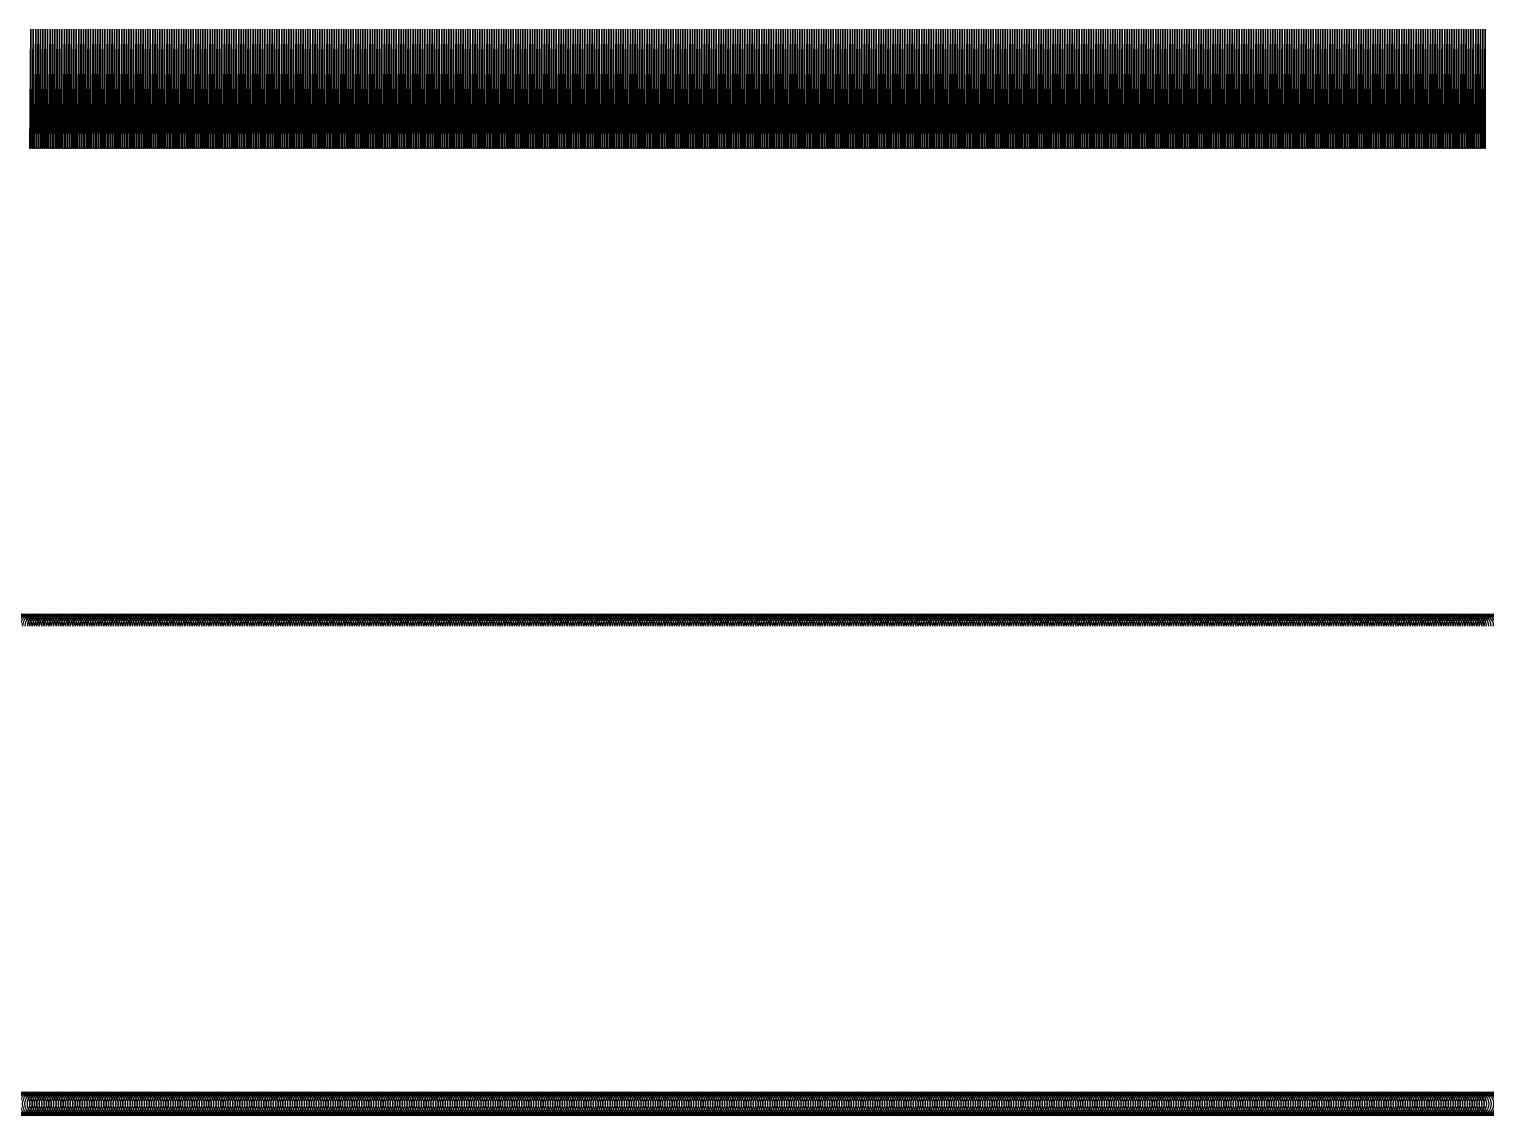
# Model space of a CAD drawing. Header units: metres. Extents: x 0 to 1000, y 0 to 105.
# Drawn here: x 756.4 to 817.4, y 59.5 to 105 of the extents above; entities that cross this region are included whole.
import ezdxf

# ---------------------------------------------------------------- set-up
doc = ezdxf.new("R2010")
doc.units = ezdxf.units.M

msp = doc.modelspace()

# ---------------------------------------------------------------- linework, layer by layer
for points in [[(756.4, 100), (756.45, 105), (756.45, 100)], [(756.5, 100), (756.55, 105), (756.55, 100)], [(756.6, 100), (756.65, 105), (756.65, 100)], [(756.7, 100), (756.75, 105), (756.75, 100)], [(756.8, 100), (756.85, 105), (756.85, 100)], [(756.9, 100), (756.95, 105), (756.95, 100)], [(757, 100), (757.05, 105), (757.05, 100)], [(757.1, 100), (757.15, 105), (757.15, 100)], [(757.2, 100), (757.25, 105), (757.25, 100)], [(757.3, 100), (757.35, 105), (757.35, 100)], [(757.4, 100), (757.45, 105), (757.45, 100)], [(757.5, 100), (757.55, 105), (757.55, 100)], [(757.6, 100), (757.65, 105), (757.65, 100)], [(757.7, 100), (757.75, 105), (757.75, 100)], [(757.8, 100), (757.85, 105), (757.85, 100)], [(757.9, 100), (757.95, 105), (757.95, 100)], [(758, 100), (758.05, 105), (758.05, 100)], [(758.1, 100), (758.15, 105), (758.15, 100)], [(758.2, 100), (758.25, 105), (758.25, 100)], [(758.3, 100), (758.35, 105), (758.35, 100)], [(758.4, 100), (758.45, 105), (758.45, 100)], [(758.5, 100), (758.55, 105), (758.55, 100)], [(758.6, 100), (758.65, 105), (758.65, 100)], [(758.7, 100), (758.75, 105), (758.75, 100)], [(758.8, 100), (758.85, 105), (758.85, 100)], [(758.9, 100), (758.95, 105), (758.95, 100)], [(759, 100), (759.05, 105), (759.05, 100)], [(759.1, 100), (759.15, 105), (759.15, 100)], [(759.2, 100), (759.25, 105), (759.25, 100)], [(759.3, 100), (759.35, 105), (759.35, 100)], [(759.4, 100), (759.45, 105), (759.45, 100)], [(759.5, 100), (759.55, 105), (759.55, 100)], [(759.6, 100), (759.65, 105), (759.65, 100)], [(759.7, 100), (759.75, 105), (759.75, 100)], [(759.8, 100), (759.85, 105), (759.85, 100)], [(759.9, 100), (759.95, 105), (759.95, 100)], [(760, 100), (760.05, 105), (760.05, 100)], [(760.1, 100), (760.15, 105), (760.15, 100)], [(760.2, 100), (760.25, 105), (760.25, 100)], [(760.3, 100), (760.35, 105), (760.35, 100)], [(760.4, 100), (760.45, 105), (760.45, 100)], [(760.5, 100), (760.55, 105), (760.55, 100)], [(760.6, 100), (760.65, 105), (760.65, 100)], [(760.7, 100), (760.75, 105), (760.75, 100)], [(760.8, 100), (760.85, 105), (760.85, 100)], [(760.9, 100), (760.95, 105), (760.95, 100)], [(761, 100), (761.05, 105), (761.05, 100)], [(761.1, 100), (761.15, 105), (761.15, 100)], [(761.2, 100), (761.25, 105), (761.25, 100)], [(761.3, 100), (761.35, 105), (761.35, 100)], [(761.4, 100), (761.45, 105), (761.45, 100)], [(761.5, 100), (761.55, 105), (761.55, 100)], [(761.6, 100), (761.65, 105), (761.65, 100)], [(761.7, 100), (761.75, 105), (761.75, 100)], [(761.8, 100), (761.85, 105), (761.85, 100)], [(761.9, 100), (761.95, 105), (761.95, 100)], [(762, 100), (762.05, 105), (762.05, 100)], [(762.1, 100), (762.15, 105), (762.15, 100)], [(762.2, 100), (762.25, 105), (762.25, 100)], [(762.3, 100), (762.35, 105), (762.35, 100)], [(762.4, 100), (762.45, 105), (762.45, 100)], [(762.5, 100), (762.55, 105), (762.55, 100)], [(762.6, 100), (762.65, 105), (762.65, 100)], [(762.7, 100), (762.75, 105), (762.75, 100)], [(762.8, 100), (762.85, 105), (762.85, 100)], [(762.9, 100), (762.95, 105), (762.95, 100)], [(763, 100), (763.05, 105), (763.05, 100)], [(763.1, 100), (763.15, 105), (763.15, 100)], [(763.2, 100), (763.25, 105), (763.25, 100)], [(763.3, 100), (763.35, 105), (763.35, 100)], [(763.4, 100), (763.45, 105), (763.45, 100)], [(763.5, 100), (763.55, 105), (763.55, 100)], [(763.6, 100), (763.65, 105), (763.65, 100)], [(763.7, 100), (763.75, 105), (763.75, 100)], [(763.8, 100), (763.85, 105), (763.85, 100)], [(763.9, 100), (763.95, 105), (763.95, 100)], [(764, 100), (764.05, 105), (764.05, 100)], [(764.1, 100), (764.15, 105), (764.15, 100)], [(764.2, 100), (764.25, 105), (764.25, 100)], [(764.3, 100), (764.35, 105), (764.35, 100)], [(764.4, 100), (764.45, 105), (764.45, 100)], [(764.5, 100), (764.55, 105), (764.55, 100)], [(764.6, 100), (764.65, 105), (764.65, 100)], [(764.7, 100), (764.75, 105), (764.75, 100)], [(764.8, 100), (764.85, 105), (764.85, 100)], [(764.9, 100), (764.95, 105), (764.95, 100)], [(765, 100), (765.05, 105), (765.05, 100)], [(765.1, 100), (765.15, 105), (765.15, 100)], [(765.2, 100), (765.25, 105), (765.25, 100)], [(765.3, 100), (765.35, 105), (765.35, 100)], [(765.4, 100), (765.45, 105), (765.45, 100)], [(765.5, 100), (765.55, 105), (765.55, 100)], [(765.6, 100), (765.65, 105), (765.65, 100)], [(765.7, 100), (765.75, 105), (765.75, 100)], [(765.8, 100), (765.85, 105), (765.85, 100)], [(765.9, 100), (765.95, 105), (765.95, 100)], [(766, 100), (766.05, 105), (766.05, 100)], [(766.1, 100), (766.15, 105), (766.15, 100)], [(766.2, 100), (766.25, 105), (766.25, 100)], [(766.3, 100), (766.35, 105), (766.35, 100)], [(766.4, 100), (766.45, 105), (766.45, 100)], [(766.5, 100), (766.55, 105), (766.55, 100)], [(766.6, 100), (766.65, 105), (766.65, 100)], [(766.7, 100), (766.75, 105), (766.75, 100)], [(766.8, 100), (766.85, 105), (766.85, 100)], [(766.9, 100), (766.95, 105), (766.95, 100)], [(767, 100), (767.05, 105), (767.05, 100)], [(767.1, 100), (767.15, 105), (767.15, 100)], [(767.2, 100), (767.25, 105), (767.25, 100)], [(767.3, 100), (767.35, 105), (767.35, 100)], [(767.4, 100), (767.45, 105), (767.45, 100)], [(767.5, 100), (767.55, 105), (767.55, 100)], [(767.6, 100), (767.65, 105), (767.65, 100)], [(767.7, 100), (767.75, 105), (767.75, 100)], [(767.8, 100), (767.85, 105), (767.85, 100)], [(767.9, 100), (767.95, 105), (767.95, 100)], [(768, 100), (768.05, 105), (768.05, 100)], [(768.1, 100), (768.15, 105), (768.15, 100)], [(768.2, 100), (768.25, 105), (768.25, 100)], [(768.3, 100), (768.35, 105), (768.35, 100)], [(768.4, 100), (768.45, 105), (768.45, 100)], [(768.5, 100), (768.55, 105), (768.55, 100)], [(768.6, 100), (768.65, 105), (768.65, 100)], [(768.7, 100), (768.75, 105), (768.75, 100)], [(768.8, 100), (768.85, 105), (768.85, 100)], [(768.9, 100), (768.95, 105), (768.95, 100)], [(769, 100), (769.05, 105), (769.05, 100)], [(769.1, 100), (769.15, 105), (769.15, 100)], [(769.2, 100), (769.25, 105), (769.25, 100)], [(769.3, 100), (769.35, 105), (769.35, 100)], [(769.4, 100), (769.45, 105), (769.45, 100)], [(769.5, 100), (769.55, 105), (769.55, 100)], [(769.6, 100), (769.65, 105), (769.65, 100)], [(769.7, 100), (769.75, 105), (769.75, 100)], [(769.8, 100), (769.85, 105), (769.85, 100)], [(769.9, 100), (769.95, 105), (769.95, 100)], [(770, 100), (770.05, 105), (770.05, 100)], [(770.1, 100), (770.15, 105), (770.15, 100)], [(770.2, 100), (770.25, 105), (770.25, 100)], [(770.3, 100), (770.35, 105), (770.35, 100)], [(770.4, 100), (770.45, 105), (770.45, 100)], [(770.5, 100), (770.55, 105), (770.55, 100)], [(770.6, 100), (770.65, 105), (770.65, 100)], [(770.7, 100), (770.75, 105), (770.75, 100)], [(770.8, 100), (770.85, 105), (770.85, 100)], [(770.9, 100), (770.95, 105), (770.95, 100)], [(771, 100), (771.05, 105), (771.05, 100)], [(771.1, 100), (771.15, 105), (771.15, 100)], [(771.2, 100), (771.25, 105), (771.25, 100)], [(771.3, 100), (771.35, 105), (771.35, 100)], [(771.4, 100), (771.45, 105), (771.45, 100)], [(771.5, 100), (771.55, 105), (771.55, 100)], [(771.6, 100), (771.65, 105), (771.65, 100)], [(771.7, 100), (771.75, 105), (771.75, 100)], [(771.8, 100), (771.85, 105), (771.85, 100)], [(771.9, 100), (771.95, 105), (771.95, 100)], [(772, 100), (772.05, 105), (772.05, 100)], [(772.1, 100), (772.15, 105), (772.15, 100)], [(772.2, 100), (772.25, 105), (772.25, 100)], [(772.3, 100), (772.35, 105), (772.35, 100)], [(772.4, 100), (772.45, 105), (772.45, 100)], [(772.5, 100), (772.55, 105), (772.55, 100)], [(772.6, 100), (772.65, 105), (772.65, 100)], [(772.7, 100), (772.75, 105), (772.75, 100)], [(772.8, 100), (772.85, 105), (772.85, 100)], [(772.9, 100), (772.95, 105), (772.95, 100)], [(773, 100), (773.05, 105), (773.05, 100)], [(773.1, 100), (773.15, 105), (773.15, 100)], [(773.2, 100), (773.25, 105), (773.25, 100)], [(773.3, 100), (773.35, 105), (773.35, 100)], [(773.4, 100), (773.45, 105), (773.45, 100)], [(773.5, 100), (773.55, 105), (773.55, 100)], [(773.6, 100), (773.65, 105), (773.65, 100)], [(773.7, 100), (773.75, 105), (773.75, 100)], [(773.8, 100), (773.85, 105), (773.85, 100)], [(773.9, 100), (773.95, 105), (773.95, 100)], [(774, 100), (774.05, 105), (774.05, 100)], [(774.1, 100), (774.15, 105), (774.15, 100)], [(774.2, 100), (774.25, 105), (774.25, 100)], [(774.3, 100), (774.35, 105), (774.35, 100)], [(774.4, 100), (774.45, 105), (774.45, 100)], [(774.5, 100), (774.55, 105), (774.55, 100)], [(774.6, 100), (774.65, 105), (774.65, 100)], [(774.7, 100), (774.75, 105), (774.75, 100)], [(774.8, 100), (774.85, 105), (774.85, 100)], [(774.9, 100), (774.95, 105), (774.95, 100)], [(775, 100), (775.05, 105), (775.05, 100)], [(775.1, 100), (775.15, 105), (775.15, 100)], [(775.2, 100), (775.25, 105), (775.25, 100)], [(775.3, 100), (775.35, 105), (775.35, 100)], [(775.4, 100), (775.45, 105), (775.45, 100)], [(775.5, 100), (775.55, 105), (775.55, 100)], [(775.6, 100), (775.65, 105), (775.65, 100)], [(775.7, 100), (775.75, 105), (775.75, 100)], [(775.8, 100), (775.85, 105), (775.85, 100)], [(775.9, 100), (775.95, 105), (775.95, 100)], [(776, 100), (776.05, 105), (776.05, 100)], [(776.1, 100), (776.15, 105), (776.15, 100)], [(776.2, 100), (776.25, 105), (776.25, 100)], [(776.3, 100), (776.35, 105), (776.35, 100)], [(776.4, 100), (776.45, 105), (776.45, 100)], [(776.5, 100), (776.55, 105), (776.55, 100)], [(776.6, 100), (776.65, 105), (776.65, 100)], [(776.7, 100), (776.75, 105), (776.75, 100)], [(776.8, 100), (776.85, 105), (776.85, 100)], [(776.9, 100), (776.95, 105), (776.95, 100)], [(777, 100), (777.05, 105), (777.05, 100)], [(777.1, 100), (777.15, 105), (777.15, 100)], [(777.2, 100), (777.25, 105), (777.25, 100)], [(777.3, 100), (777.35, 105), (777.35, 100)], [(777.4, 100), (777.45, 105), (777.45, 100)], [(777.5, 100), (777.55, 105), (777.55, 100)], [(777.6, 100), (777.65, 105), (777.65, 100)], [(777.7, 100), (777.75, 105), (777.75, 100)], [(777.8, 100), (777.85, 105), (777.85, 100)], [(777.9, 100), (777.95, 105), (777.95, 100)], [(778, 100), (778.05, 105), (778.05, 100)], [(778.1, 100), (778.15, 105), (778.15, 100)], [(778.2, 100), (778.25, 105), (778.25, 100)], [(778.3, 100), (778.35, 105), (778.35, 100)], [(778.4, 100), (778.45, 105), (778.45, 100)], [(778.5, 100), (778.55, 105), (778.55, 100)], [(778.6, 100), (778.65, 105), (778.65, 100)], [(778.7, 100), (778.75, 105), (778.75, 100)], [(778.8, 100), (778.85, 105), (778.85, 100)], [(778.9, 100), (778.95, 105), (778.95, 100)], [(779, 100), (779.05, 105), (779.05, 100)], [(779.1, 100), (779.15, 105), (779.15, 100)], [(779.2, 100), (779.25, 105), (779.25, 100)], [(779.3, 100), (779.35, 105), (779.35, 100)], [(779.4, 100), (779.45, 105), (779.45, 100)], [(779.5, 100), (779.55, 105), (779.55, 100)], [(779.6, 100), (779.65, 105), (779.65, 100)], [(779.7, 100), (779.75, 105), (779.75, 100)], [(779.8, 100), (779.85, 105), (779.85, 100)], [(779.9, 100), (779.95, 105), (779.95, 100)], [(780, 100), (780.05, 105), (780.05, 100)], [(780.1, 100), (780.15, 105), (780.15, 100)], [(780.2, 100), (780.25, 105), (780.25, 100)], [(780.3, 100), (780.35, 105), (780.35, 100)], [(780.4, 100), (780.45, 105), (780.45, 100)], [(780.5, 100), (780.55, 105), (780.55, 100)], [(780.6, 100), (780.65, 105), (780.65, 100)], [(780.7, 100), (780.75, 105), (780.75, 100)], [(780.8, 100), (780.85, 105), (780.85, 100)], [(780.9, 100), (780.95, 105), (780.95, 100)], [(781, 100), (781.05, 105), (781.05, 100)], [(781.1, 100), (781.15, 105), (781.15, 100)], [(781.2, 100), (781.25, 105), (781.25, 100)], [(781.3, 100), (781.35, 105), (781.35, 100)], [(781.4, 100), (781.45, 105), (781.45, 100)], [(781.5, 100), (781.55, 105), (781.55, 100)], [(781.6, 100), (781.65, 105), (781.65, 100)], [(781.7, 100), (781.75, 105), (781.75, 100)], [(781.8, 100), (781.85, 105), (781.85, 100)], [(781.9, 100), (781.95, 105), (781.95, 100)], [(782, 100), (782.05, 105), (782.05, 100)], [(782.1, 100), (782.15, 105), (782.15, 100)], [(782.2, 100), (782.25, 105), (782.25, 100)], [(782.3, 100), (782.35, 105), (782.35, 100)], [(782.4, 100), (782.45, 105), (782.45, 100)], [(782.5, 100), (782.55, 105), (782.55, 100)], [(782.6, 100), (782.65, 105), (782.65, 100)], [(782.7, 100), (782.75, 105), (782.75, 100)], [(782.8, 100), (782.85, 105), (782.85, 100)], [(782.9, 100), (782.95, 105), (782.95, 100)], [(783, 100), (783.05, 105), (783.05, 100)], [(783.1, 100), (783.15, 105), (783.15, 100)], [(783.2, 100), (783.25, 105), (783.25, 100)], [(783.3, 100), (783.35, 105), (783.35, 100)], [(783.4, 100), (783.45, 105), (783.45, 100)], [(783.5, 100), (783.55, 105), (783.55, 100)], [(783.6, 100), (783.65, 105), (783.65, 100)], [(783.7, 100), (783.75, 105), (783.75, 100)], [(783.8, 100), (783.85, 105), (783.85, 100)], [(783.9, 100), (783.95, 105), (783.95, 100)], [(784, 100), (784.05, 105), (784.05, 100)], [(784.1, 100), (784.15, 105), (784.15, 100)], [(784.2, 100), (784.25, 105), (784.25, 100)], [(784.3, 100), (784.35, 105), (784.35, 100)], [(784.4, 100), (784.45, 105), (784.45, 100)], [(784.5, 100), (784.55, 105), (784.55, 100)], [(784.6, 100), (784.65, 105), (784.65, 100)], [(784.7, 100), (784.75, 105), (784.75, 100)], [(784.8, 100), (784.85, 105), (784.85, 100)], [(784.9, 100), (784.95, 105), (784.95, 100)], [(785, 100), (785.05, 105), (785.05, 100)], [(785.1, 100), (785.15, 105), (785.15, 100)], [(785.2, 100), (785.25, 105), (785.25, 100)], [(785.3, 100), (785.35, 105), (785.35, 100)], [(785.4, 100), (785.45, 105), (785.45, 100)], [(785.5, 100), (785.55, 105), (785.55, 100)], [(785.6, 100), (785.65, 105), (785.65, 100)], [(785.7, 100), (785.75, 105), (785.75, 100)], [(785.8, 100), (785.85, 105), (785.85, 100)], [(785.9, 100), (785.95, 105), (785.95, 100)], [(786, 100), (786.05, 105), (786.05, 100)], [(786.1, 100), (786.15, 105), (786.15, 100)], [(786.2, 100), (786.25, 105), (786.25, 100)], [(786.3, 100), (786.35, 105), (786.35, 100)], [(786.4, 100), (786.45, 105), (786.45, 100)], [(786.5, 100), (786.55, 105), (786.55, 100)], [(786.6, 100), (786.65, 105), (786.65, 100)], [(786.7, 100), (786.75, 105), (786.75, 100)], [(786.8, 100), (786.85, 105), (786.85, 100)], [(786.9, 100), (786.95, 105), (786.95, 100)], [(787, 100), (787.05, 105), (787.05, 100)], [(787.1, 100), (787.15, 105), (787.15, 100)], [(787.2, 100), (787.25, 105), (787.25, 100)], [(787.3, 100), (787.35, 105), (787.35, 100)], [(787.4, 100), (787.45, 105), (787.45, 100)], [(787.5, 100), (787.55, 105), (787.55, 100)], [(787.6, 100), (787.65, 105), (787.65, 100)], [(787.7, 100), (787.75, 105), (787.75, 100)], [(787.8, 100), (787.85, 105), (787.85, 100)], [(787.9, 100), (787.95, 105), (787.95, 100)], [(788, 100), (788.05, 105), (788.05, 100)], [(788.1, 100), (788.15, 105), (788.15, 100)], [(788.2, 100), (788.25, 105), (788.25, 100)], [(788.3, 100), (788.35, 105), (788.35, 100)], [(788.4, 100), (788.45, 105), (788.45, 100)], [(788.5, 100), (788.55, 105), (788.55, 100)], [(788.6, 100), (788.65, 105), (788.65, 100)], [(788.7, 100), (788.75, 105), (788.75, 100)], [(788.8, 100), (788.85, 105), (788.85, 100)], [(788.9, 100), (788.95, 105), (788.95, 100)], [(789, 100), (789.05, 105), (789.05, 100)], [(789.1, 100), (789.15, 105), (789.15, 100)], [(789.2, 100), (789.25, 105), (789.25, 100)], [(789.3, 100), (789.35, 105), (789.35, 100)], [(789.4, 100), (789.45, 105), (789.45, 100)], [(789.5, 100), (789.55, 105), (789.55, 100)], [(789.6, 100), (789.65, 105), (789.65, 100)], [(789.7, 100), (789.75, 105), (789.75, 100)], [(789.8, 100), (789.85, 105), (789.85, 100)], [(789.9, 100), (789.95, 105), (789.95, 100)], [(790, 100), (790.05, 105), (790.05, 100)], [(790.1, 100), (790.15, 105), (790.15, 100)], [(790.2, 100), (790.25, 105), (790.25, 100)], [(790.3, 100), (790.35, 105), (790.35, 100)], [(790.4, 100), (790.45, 105), (790.45, 100)], [(790.5, 100), (790.55, 105), (790.55, 100)], [(790.6, 100), (790.65, 105), (790.65, 100)], [(790.7, 100), (790.75, 105), (790.75, 100)], [(790.8, 100), (790.85, 105), (790.85, 100)], [(790.9, 100), (790.95, 105), (790.95, 100)], [(791, 100), (791.05, 105), (791.05, 100)], [(791.1, 100), (791.15, 105), (791.15, 100)], [(791.2, 100), (791.25, 105), (791.25, 100)], [(791.3, 100), (791.35, 105), (791.35, 100)], [(791.4, 100), (791.45, 105), (791.45, 100)], [(791.5, 100), (791.55, 105), (791.55, 100)], [(791.6, 100), (791.65, 105), (791.65, 100)], [(791.7, 100), (791.75, 105), (791.75, 100)], [(791.8, 100), (791.85, 105), (791.85, 100)], [(791.9, 100), (791.95, 105), (791.95, 100)], [(792, 100), (792.05, 105), (792.05, 100)], [(792.1, 100), (792.15, 105), (792.15, 100)], [(792.2, 100), (792.25, 105), (792.25, 100)], [(792.3, 100), (792.35, 105), (792.35, 100)], [(792.4, 100), (792.45, 105), (792.45, 100)], [(792.5, 100), (792.55, 105), (792.55, 100)], [(792.6, 100), (792.65, 105), (792.65, 100)], [(792.7, 100), (792.75, 105), (792.75, 100)], [(792.8, 100), (792.85, 105), (792.85, 100)], [(792.9, 100), (792.95, 105), (792.95, 100)], [(793, 100), (793.05, 105), (793.05, 100)], [(793.1, 100), (793.15, 105), (793.15, 100)], [(793.2, 100), (793.25, 105), (793.25, 100)], [(793.3, 100), (793.35, 105), (793.35, 100)], [(793.4, 100), (793.45, 105), (793.45, 100)], [(793.5, 100), (793.55, 105), (793.55, 100)], [(793.6, 100), (793.65, 105), (793.65, 100)], [(793.7, 100), (793.75, 105), (793.75, 100)], [(793.8, 100), (793.85, 105), (793.85, 100)], [(793.9, 100), (793.95, 105), (793.95, 100)], [(794, 100), (794.05, 105), (794.05, 100)], [(794.1, 100), (794.15, 105), (794.15, 100)], [(794.2, 100), (794.25, 105), (794.25, 100)], [(794.3, 100), (794.35, 105), (794.35, 100)], [(794.4, 100), (794.45, 105), (794.45, 100)], [(794.5, 100), (794.55, 105), (794.55, 100)], [(794.6, 100), (794.65, 105), (794.65, 100)], [(794.7, 100), (794.75, 105), (794.75, 100)], [(794.8, 100), (794.85, 105), (794.85, 100)], [(794.9, 100), (794.95, 105), (794.95, 100)], [(795, 100), (795.05, 105), (795.05, 100)], [(795.1, 100), (795.15, 105), (795.15, 100)], [(795.2, 100), (795.25, 105), (795.25, 100)], [(795.3, 100), (795.35, 105), (795.35, 100)], [(795.4, 100), (795.45, 105), (795.45, 100)], [(795.5, 100), (795.55, 105), (795.55, 100)], [(795.6, 100), (795.65, 105), (795.65, 100)], [(795.7, 100), (795.75, 105), (795.75, 100)], [(795.8, 100), (795.85, 105), (795.85, 100)], [(795.9, 100), (795.95, 105), (795.95, 100)], [(796, 100), (796.05, 105), (796.05, 100)], [(796.1, 100), (796.15, 105), (796.15, 100)], [(796.2, 100), (796.25, 105), (796.25, 100)], [(796.3, 100), (796.35, 105), (796.35, 100)], [(796.4, 100), (796.45, 105), (796.45, 100)], [(796.5, 100), (796.55, 105), (796.55, 100)], [(796.6, 100), (796.65, 105), (796.65, 100)], [(796.7, 100), (796.75, 105), (796.75, 100)], [(796.8, 100), (796.85, 105), (796.85, 100)], [(796.9, 100), (796.95, 105), (796.95, 100)], [(797, 100), (797.05, 105), (797.05, 100)], [(797.1, 100), (797.15, 105), (797.15, 100)], [(797.2, 100), (797.25, 105), (797.25, 100)], [(797.3, 100), (797.35, 105), (797.35, 100)], [(797.4, 100), (797.45, 105), (797.45, 100)], [(797.5, 100), (797.55, 105), (797.55, 100)], [(797.6, 100), (797.65, 105), (797.65, 100)], [(797.7, 100), (797.75, 105), (797.75, 100)], [(797.8, 100), (797.85, 105), (797.85, 100)], [(797.9, 100), (797.95, 105), (797.95, 100)], [(798, 100), (798.05, 105), (798.05, 100)], [(798.1, 100), (798.15, 105), (798.15, 100)], [(798.2, 100), (798.25, 105), (798.25, 100)], [(798.3, 100), (798.35, 105), (798.35, 100)], [(798.4, 100), (798.45, 105), (798.45, 100)], [(798.5, 100), (798.55, 105), (798.55, 100)], [(798.6, 100), (798.65, 105), (798.65, 100)], [(798.7, 100), (798.75, 105), (798.75, 100)], [(798.8, 100), (798.85, 105), (798.85, 100)], [(798.9, 100), (798.95, 105), (798.95, 100)], [(799, 100), (799.05, 105), (799.05, 100)], [(799.1, 100), (799.15, 105), (799.15, 100)], [(799.2, 100), (799.25, 105), (799.25, 100)], [(799.3, 100), (799.35, 105), (799.35, 100)], [(799.4, 100), (799.45, 105), (799.45, 100)], [(799.5, 100), (799.55, 105), (799.55, 100)], [(799.6, 100), (799.65, 105), (799.65, 100)], [(799.7, 100), (799.75, 105), (799.75, 100)], [(799.8, 100), (799.85, 105), (799.85, 100)], [(799.9, 100), (799.95, 105), (799.95, 100)], [(800, 100), (800.05, 105), (800.05, 100)], [(800.1, 100), (800.15, 105), (800.15, 100)], [(800.2, 100), (800.25, 105), (800.25, 100)], [(800.3, 100), (800.35, 105), (800.35, 100)], [(800.4, 100), (800.45, 105), (800.45, 100)], [(800.5, 100), (800.55, 105), (800.55, 100)], [(800.6, 100), (800.65, 105), (800.65, 100)], [(800.7, 100), (800.75, 105), (800.75, 100)], [(800.8, 100), (800.85, 105), (800.85, 100)], [(800.9, 100), (800.95, 105), (800.95, 100)], [(801, 100), (801.05, 105), (801.05, 100)], [(801.1, 100), (801.15, 105), (801.15, 100)], [(801.2, 100), (801.25, 105), (801.25, 100)], [(801.3, 100), (801.35, 105), (801.35, 100)], [(801.4, 100), (801.45, 105), (801.45, 100)], [(801.5, 100), (801.55, 105), (801.55, 100)], [(801.6, 100), (801.65, 105), (801.65, 100)], [(801.7, 100), (801.75, 105), (801.75, 100)], [(801.8, 100), (801.85, 105), (801.85, 100)], [(801.9, 100), (801.95, 105), (801.95, 100)], [(802, 100), (802.05, 105), (802.05, 100)], [(802.1, 100), (802.15, 105), (802.15, 100)], [(802.2, 100), (802.25, 105), (802.25, 100)], [(802.3, 100), (802.35, 105), (802.35, 100)], [(802.4, 100), (802.45, 105), (802.45, 100)], [(802.5, 100), (802.55, 105), (802.55, 100)], [(802.6, 100), (802.65, 105), (802.65, 100)], [(802.7, 100), (802.75, 105), (802.75, 100)], [(802.8, 100), (802.85, 105), (802.85, 100)], [(802.9, 100), (802.95, 105), (802.95, 100)], [(803, 100), (803.05, 105), (803.05, 100)], [(803.1, 100), (803.15, 105), (803.15, 100)], [(803.2, 100), (803.25, 105), (803.25, 100)], [(803.3, 100), (803.35, 105), (803.35, 100)], [(803.4, 100), (803.45, 105), (803.45, 100)], [(803.5, 100), (803.55, 105), (803.55, 100)], [(803.6, 100), (803.65, 105), (803.65, 100)], [(803.7, 100), (803.75, 105), (803.75, 100)], [(803.8, 100), (803.85, 105), (803.85, 100)], [(803.9, 100), (803.95, 105), (803.95, 100)], [(804, 100), (804.05, 105), (804.05, 100)], [(804.1, 100), (804.15, 105), (804.15, 100)], [(804.2, 100), (804.25, 105), (804.25, 100)], [(804.3, 100), (804.35, 105), (804.35, 100)], [(804.4, 100), (804.45, 105), (804.45, 100)], [(804.5, 100), (804.55, 105), (804.55, 100)], [(804.6, 100), (804.65, 105), (804.65, 100)], [(804.7, 100), (804.75, 105), (804.75, 100)], [(804.8, 100), (804.85, 105), (804.85, 100)], [(804.9, 100), (804.95, 105), (804.95, 100)], [(805, 100), (805.05, 105), (805.05, 100)], [(805.1, 100), (805.15, 105), (805.15, 100)], [(805.2, 100), (805.25, 105), (805.25, 100)], [(805.3, 100), (805.35, 105), (805.35, 100)], [(805.4, 100), (805.45, 105), (805.45, 100)], [(805.5, 100), (805.55, 105), (805.55, 100)], [(805.6, 100), (805.65, 105), (805.65, 100)], [(805.7, 100), (805.75, 105), (805.75, 100)], [(805.8, 100), (805.85, 105), (805.85, 100)], [(805.9, 100), (805.95, 105), (805.95, 100)], [(806, 100), (806.05, 105), (806.05, 100)], [(806.1, 100), (806.15, 105), (806.15, 100)], [(806.2, 100), (806.25, 105), (806.25, 100)], [(806.3, 100), (806.35, 105), (806.35, 100)], [(806.4, 100), (806.45, 105), (806.45, 100)], [(806.5, 100), (806.55, 105), (806.55, 100)], [(806.6, 100), (806.65, 105), (806.65, 100)], [(806.7, 100), (806.75, 105), (806.75, 100)], [(806.8, 100), (806.85, 105), (806.85, 100)], [(806.9, 100), (806.95, 105), (806.95, 100)], [(807, 100), (807.05, 105), (807.05, 100)], [(807.1, 100), (807.15, 105), (807.15, 100)], [(807.2, 100), (807.25, 105), (807.25, 100)], [(807.3, 100), (807.35, 105), (807.35, 100)], [(807.4, 100), (807.45, 105), (807.45, 100)], [(807.5, 100), (807.55, 105), (807.55, 100)], [(807.6, 100), (807.65, 105), (807.65, 100)], [(807.7, 100), (807.75, 105), (807.75, 100)], [(807.8, 100), (807.85, 105), (807.85, 100)], [(807.9, 100), (807.95, 105), (807.95, 100)], [(808, 100), (808.05, 105), (808.05, 100)], [(808.1, 100), (808.15, 105), (808.15, 100)], [(808.2, 100), (808.25, 105), (808.25, 100)], [(808.3, 100), (808.35, 105), (808.35, 100)], [(808.4, 100), (808.45, 105), (808.45, 100)], [(808.5, 100), (808.55, 105), (808.55, 100)], [(808.6, 100), (808.65, 105), (808.65, 100)], [(808.7, 100), (808.75, 105), (808.75, 100)], [(808.8, 100), (808.85, 105), (808.85, 100)], [(808.9, 100), (808.95, 105), (808.95, 100)], [(809, 100), (809.05, 105), (809.05, 100)], [(809.1, 100), (809.15, 105), (809.15, 100)], [(809.2, 100), (809.25, 105), (809.25, 100)], [(809.3, 100), (809.35, 105), (809.35, 100)], [(809.4, 100), (809.45, 105), (809.45, 100)], [(809.5, 100), (809.55, 105), (809.55, 100)], [(809.6, 100), (809.65, 105), (809.65, 100)], [(809.7, 100), (809.75, 105), (809.75, 100)], [(809.8, 100), (809.85, 105), (809.85, 100)], [(809.9, 100), (809.95, 105), (809.95, 100)], [(810, 100), (810.05, 105), (810.05, 100)], [(810.1, 100), (810.15, 105), (810.15, 100)], [(810.2, 100), (810.25, 105), (810.25, 100)], [(810.3, 100), (810.35, 105), (810.35, 100)], [(810.4, 100), (810.45, 105), (810.45, 100)], [(810.5, 100), (810.55, 105), (810.55, 100)], [(810.6, 100), (810.65, 105), (810.65, 100)], [(810.7, 100), (810.75, 105), (810.75, 100)], [(810.8, 100), (810.85, 105), (810.85, 100)], [(810.9, 100), (810.95, 105), (810.95, 100)], [(811, 100), (811.05, 105), (811.05, 100)], [(811.1, 100), (811.15, 105), (811.15, 100)], [(811.2, 100), (811.25, 105), (811.25, 100)], [(811.3, 100), (811.35, 105), (811.35, 100)], [(811.4, 100), (811.45, 105), (811.45, 100)], [(811.5, 100), (811.55, 105), (811.55, 100)], [(811.6, 100), (811.65, 105), (811.65, 100)], [(811.7, 100), (811.75, 105), (811.75, 100)], [(811.8, 100), (811.85, 105), (811.85, 100)], [(811.9, 100), (811.95, 105), (811.95, 100)], [(812, 100), (812.05, 105), (812.05, 100)], [(812.1, 100), (812.15, 105), (812.15, 100)], [(812.2, 100), (812.25, 105), (812.25, 100)], [(812.3, 100), (812.35, 105), (812.35, 100)], [(812.4, 100), (812.45, 105), (812.45, 100)], [(812.5, 100), (812.55, 105), (812.55, 100)], [(812.6, 100), (812.65, 105), (812.65, 100)], [(812.7, 100), (812.75, 105), (812.75, 100)], [(812.8, 100), (812.85, 105), (812.85, 100)], [(812.9, 100), (812.95, 105), (812.95, 100)], [(813, 100), (813.05, 105), (813.05, 100)], [(813.1, 100), (813.15, 105), (813.15, 100)], [(813.2, 100), (813.25, 105), (813.25, 100)], [(813.3, 100), (813.35, 105), (813.35, 100)], [(813.4, 100), (813.45, 105), (813.45, 100)], [(813.5, 100), (813.55, 105), (813.55, 100)], [(813.6, 100), (813.65, 105), (813.65, 100)], [(813.7, 100), (813.75, 105), (813.75, 100)], [(813.8, 100), (813.85, 105), (813.85, 100)], [(813.9, 100), (813.95, 105), (813.95, 100)], [(814, 100), (814.05, 105), (814.05, 100)], [(814.1, 100), (814.15, 105), (814.15, 100)], [(814.2, 100), (814.25, 105), (814.25, 100)], [(814.3, 100), (814.35, 105), (814.35, 100)], [(814.4, 100), (814.45, 105), (814.45, 100)], [(814.5, 100), (814.55, 105), (814.55, 100)], [(814.6, 100), (814.65, 105), (814.65, 100)], [(814.7, 100), (814.75, 105), (814.75, 100)], [(814.8, 100), (814.85, 105), (814.85, 100)], [(814.9, 100), (814.95, 105), (814.95, 100)], [(815, 100), (815.05, 105), (815.05, 100)], [(815.1, 100), (815.15, 105), (815.15, 100)], [(815.2, 100), (815.25, 105), (815.25, 100)], [(815.3, 100), (815.35, 105), (815.35, 100)], [(815.4, 100), (815.45, 105), (815.45, 100)], [(815.5, 100), (815.55, 105), (815.55, 100)], [(815.6, 100), (815.65, 105), (815.65, 100)], [(815.7, 100), (815.75, 105), (815.75, 100)], [(815.8, 100), (815.85, 105), (815.85, 100)], [(815.9, 100), (815.95, 105), (815.95, 100)], [(816, 100), (816.05, 105), (816.05, 100)], [(816.1, 100), (816.15, 105), (816.15, 100)], [(816.2, 100), (816.25, 105), (816.25, 100)], [(816.3, 100), (816.35, 105), (816.35, 100)], [(816.4, 100), (816.45, 105), (816.45, 100)], [(816.5, 100), (816.55, 105), (816.55, 100)], [(816.6, 100), (816.65, 105), (816.65, 100)], [(816.7, 100), (816.75, 105), (816.75, 100)], [(816.8, 100), (816.85, 105), (816.85, 100)], [(816.9, 100), (816.95, 105), (816.95, 100)], [(817, 100), (817.05, 105), (817.05, 100)], [(817.1, 100), (817.15, 105), (817.15, 100)], [(817.2, 100), (817.25, 105), (817.25, 100)], [(817.3, 100), (817.35, 105), (817.35, 100)]]:
    msp.add_lwpolyline(points, close=True)
for centre in [(755.9, 60), (756, 60), (756.1, 60), (756.2, 60), (756.3, 60), (756.4, 60), (756.5, 60), (756.6, 60), (756.7, 60), (756.8, 60), (756.9, 60), (757, 60), (757.1, 60), (757.2, 60), (757.3, 60), (757.4, 60), (757.5, 60), (757.6, 60), (757.7, 60), (757.8, 60), (757.9, 60), (758, 60), (758.1, 60), (758.2, 60), (758.3, 60), (758.4, 60), (758.5, 60), (758.6, 60), (758.7, 60), (758.8, 60), (758.9, 60), (759, 60), (759.1, 60), (759.2, 60), (759.3, 60), (759.4, 60), (759.5, 60), (759.6, 60), (759.7, 60), (759.8, 60), (759.9, 60), (760, 60), (760.1, 60), (760.2, 60), (760.3, 60), (760.4, 60), (760.5, 60), (760.6, 60), (760.7, 60), (760.8, 60), (760.9, 60), (761, 60), (761.1, 60), (761.2, 60), (761.3, 60), (761.4, 60), (761.5, 60), (761.6, 60), (761.7, 60), (761.8, 60), (761.9, 60), (762, 60), (762.1, 60), (762.2, 60), (762.3, 60), (762.4, 60), (762.5, 60), (762.6, 60), (762.7, 60), (762.8, 60), (762.9, 60), (763, 60), (763.1, 60), (763.2, 60), (763.3, 60), (763.4, 60), (763.5, 60), (763.6, 60), (763.7, 60), (763.8, 60), (763.9, 60), (764, 60), (764.1, 60), (764.2, 60), (764.3, 60), (764.4, 60), (764.5, 60), (764.6, 60), (764.7, 60), (764.8, 60), (764.9, 60), (765, 60), (765.1, 60), (765.2, 60), (765.3, 60), (765.4, 60), (765.5, 60), (765.6, 60), (765.7, 60), (765.8, 60), (765.9, 60), (766, 60), (766.1, 60), (766.2, 60), (766.3, 60), (766.4, 60), (766.5, 60), (766.6, 60), (766.7, 60), (766.8, 60), (766.9, 60), (767, 60), (767.1, 60), (767.2, 60), (767.3, 60), (767.4, 60), (767.5, 60), (767.6, 60), (767.7, 60), (767.8, 60), (767.9, 60), (768, 60), (768.1, 60), (768.2, 60), (768.3, 60), (768.4, 60), (768.5, 60), (768.6, 60), (768.7, 60), (768.8, 60), (768.9, 60), (769, 60), (769.1, 60), (769.2, 60), (769.3, 60), (769.4, 60), (769.5, 60), (769.6, 60), (769.7, 60), (769.8, 60), (769.9, 60), (770, 60), (770.1, 60), (770.2, 60), (770.3, 60), (770.4, 60), (770.5, 60), (770.6, 60), (770.7, 60), (770.8, 60), (770.9, 60), (771, 60), (771.1, 60), (771.2, 60), (771.3, 60), (771.4, 60), (771.5, 60), (771.6, 60), (771.7, 60), (771.8, 60), (771.9, 60), (772, 60), (772.1, 60), (772.2, 60), (772.3, 60), (772.4, 60), (772.5, 60), (772.6, 60), (772.7, 60), (772.8, 60), (772.9, 60), (773, 60), (773.1, 60), (773.2, 60), (773.3, 60), (773.4, 60), (773.5, 60), (773.6, 60), (773.7, 60), (773.8, 60), (773.9, 60), (774, 60), (774.1, 60), (774.2, 60), (774.3, 60), (774.4, 60), (774.5, 60), (774.6, 60), (774.7, 60), (774.8, 60), (774.9, 60), (775, 60), (775.1, 60), (775.2, 60), (775.3, 60), (775.4, 60), (775.5, 60), (775.6, 60), (775.7, 60), (775.8, 60), (775.9, 60), (776, 60), (776.1, 60), (776.2, 60), (776.3, 60), (776.4, 60), (776.5, 60), (776.6, 60), (776.7, 60), (776.8, 60), (776.9, 60), (777, 60), (777.1, 60), (777.2, 60), (777.3, 60), (777.4, 60), (777.5, 60), (777.6, 60), (777.7, 60), (777.8, 60), (777.9, 60), (778, 60), (778.1, 60), (778.2, 60), (778.3, 60), (778.4, 60), (778.5, 60), (778.6, 60), (778.7, 60), (778.8, 60), (778.9, 60), (779, 60), (779.1, 60), (779.2, 60), (779.3, 60), (779.4, 60), (779.5, 60), (779.6, 60), (779.7, 60), (779.8, 60), (779.9, 60), (780, 60), (780.1, 60), (780.2, 60), (780.3, 60), (780.4, 60), (780.5, 60), (780.6, 60), (780.7, 60), (780.8, 60), (780.9, 60), (781, 60), (781.1, 60), (781.2, 60), (781.3, 60), (781.4, 60), (781.5, 60), (781.6, 60), (781.7, 60), (781.8, 60), (781.9, 60), (782, 60), (782.1, 60), (782.2, 60), (782.3, 60), (782.4, 60), (782.5, 60), (782.6, 60), (782.7, 60), (782.8, 60), (782.9, 60), (783, 60), (783.1, 60), (783.2, 60), (783.3, 60), (783.4, 60), (783.5, 60), (783.6, 60), (783.7, 60), (783.8, 60), (783.9, 60), (784, 60), (784.1, 60), (784.2, 60), (784.3, 60), (784.4, 60), (784.5, 60), (784.6, 60), (784.7, 60), (784.8, 60), (784.9, 60), (785, 60), (785.1, 60), (785.2, 60), (785.3, 60), (785.4, 60), (785.5, 60), (785.6, 60), (785.7, 60), (785.8, 60), (785.9, 60), (786, 60), (786.1, 60), (786.2, 60), (786.3, 60), (786.4, 60), (786.5, 60), (786.6, 60), (786.7, 60), (786.8, 60), (786.9, 60), (787, 60), (787.1, 60), (787.2, 60), (787.3, 60), (787.4, 60), (787.5, 60), (787.6, 60), (787.7, 60), (787.8, 60), (787.9, 60), (788, 60), (788.1, 60), (788.2, 60), (788.3, 60), (788.4, 60), (788.5, 60), (788.6, 60), (788.7, 60), (788.8, 60), (788.9, 60), (789, 60), (789.1, 60), (789.2, 60), (789.3, 60), (789.4, 60), (789.5, 60), (789.6, 60), (789.7, 60), (789.8, 60), (789.9, 60), (790, 60), (790.1, 60), (790.2, 60), (790.3, 60), (790.4, 60), (790.5, 60), (790.6, 60), (790.7, 60), (790.8, 60), (790.9, 60), (791, 60), (791.1, 60), (791.2, 60), (791.3, 60), (791.4, 60), (791.5, 60), (791.6, 60), (791.7, 60), (791.8, 60), (791.9, 60), (792, 60), (792.1, 60), (792.2, 60), (792.3, 60), (792.4, 60), (792.5, 60), (792.6, 60), (792.7, 60), (792.8, 60), (792.9, 60), (793, 60), (793.1, 60), (793.2, 60), (793.3, 60), (793.4, 60), (793.5, 60), (793.6, 60), (793.7, 60), (793.8, 60), (793.9, 60), (794, 60), (794.1, 60), (794.2, 60), (794.3, 60), (794.4, 60), (794.5, 60), (794.6, 60), (794.7, 60), (794.8, 60), (794.9, 60), (795, 60), (795.1, 60), (795.2, 60), (795.3, 60), (795.4, 60), (795.5, 60), (795.6, 60), (795.7, 60), (795.8, 60), (795.9, 60), (796, 60), (796.1, 60), (796.2, 60), (796.3, 60), (796.4, 60), (796.5, 60), (796.6, 60), (796.7, 60), (796.8, 60), (796.9, 60), (797, 60), (797.1, 60), (797.2, 60), (797.3, 60), (797.4, 60), (797.5, 60), (797.6, 60), (797.7, 60), (797.8, 60), (797.9, 60), (798, 60), (798.1, 60), (798.2, 60), (798.3, 60), (798.4, 60), (798.5, 60), (798.6, 60), (798.7, 60), (798.8, 60), (798.9, 60), (799, 60), (799.1, 60), (799.2, 60), (799.3, 60), (799.4, 60), (799.5, 60), (799.6, 60), (799.7, 60), (799.8, 60), (799.9, 60), (800, 60), (800.1, 60), (800.2, 60), (800.3, 60), (800.4, 60), (800.5, 60), (800.6, 60), (800.7, 60), (800.8, 60), (800.9, 60), (801, 60), (801.1, 60), (801.2, 60), (801.3, 60), (801.4, 60), (801.5, 60), (801.6, 60), (801.7, 60), (801.8, 60), (801.9, 60), (802, 60), (802.1, 60), (802.2, 60), (802.3, 60), (802.4, 60), (802.5, 60), (802.6, 60), (802.7, 60), (802.8, 60), (802.9, 60), (803, 60), (803.1, 60), (803.2, 60), (803.3, 60), (803.4, 60), (803.5, 60), (803.6, 60), (803.7, 60), (803.8, 60), (803.9, 60), (804, 60), (804.1, 60), (804.2, 60), (804.3, 60), (804.4, 60), (804.5, 60), (804.6, 60), (804.7, 60), (804.8, 60), (804.9, 60), (805, 60), (805.1, 60), (805.2, 60), (805.3, 60), (805.4, 60), (805.5, 60), (805.6, 60), (805.7, 60), (805.8, 60), (805.9, 60), (806, 60), (806.1, 60), (806.2, 60), (806.3, 60), (806.4, 60), (806.5, 60), (806.6, 60), (806.7, 60), (806.8, 60), (806.9, 60), (807, 60), (807.1, 60), (807.2, 60), (807.3, 60), (807.4, 60), (807.5, 60), (807.6, 60), (807.7, 60), (807.8, 60), (807.9, 60), (808, 60), (808.1, 60), (808.2, 60), (808.3, 60), (808.4, 60), (808.5, 60), (808.6, 60), (808.7, 60), (808.8, 60), (808.9, 60), (809, 60), (809.1, 60), (809.2, 60), (809.3, 60), (809.4, 60), (809.5, 60), (809.6, 60), (809.7, 60), (809.8, 60), (809.9, 60), (810, 60), (810.1, 60), (810.2, 60), (810.3, 60), (810.4, 60), (810.5, 60), (810.6, 60), (810.7, 60), (810.8, 60), (810.9, 60), (811, 60), (811.1, 60), (811.2, 60), (811.3, 60), (811.4, 60), (811.5, 60), (811.6, 60), (811.7, 60), (811.8, 60), (811.9, 60), (812, 60), (812.1, 60), (812.2, 60), (812.3, 60), (812.4, 60), (812.5, 60), (812.6, 60), (812.7, 60), (812.8, 60), (812.9, 60), (813, 60), (813.1, 60), (813.2, 60), (813.3, 60), (813.4, 60), (813.5, 60), (813.6, 60), (813.7, 60), (813.8, 60), (813.9, 60), (814, 60), (814.1, 60), (814.2, 60), (814.3, 60), (814.4, 60), (814.5, 60), (814.6, 60), (814.7, 60), (814.8, 60), (814.9, 60), (815, 60), (815.1, 60), (815.2, 60), (815.3, 60), (815.4, 60), (815.5, 60), (815.6, 60), (815.7, 60), (815.8, 60), (815.9, 60), (816, 60), (816.1, 60), (816.2, 60), (816.3, 60), (816.4, 60), (816.5, 60), (816.6, 60), (816.7, 60), (816.8, 60), (816.9, 60), (817, 60), (817.1, 60), (817.2, 60), (817.3, 60), (817.4, 60), (817.5, 60), (817.6, 60), (817.7, 60), (817.8, 60)]:
    msp.add_circle(centre, 0.5)
for centre in [(755.9, 80), (756, 80), (756.1, 80), (756.2, 80), (756.3, 80), (756.4, 80), (756.5, 80), (756.6, 80), (756.7, 80), (756.8, 80), (756.9, 80), (757, 80), (757.1, 80), (757.2, 80), (757.3, 80), (757.4, 80), (757.5, 80), (757.6, 80), (757.7, 80), (757.8, 80), (757.9, 80), (758, 80), (758.1, 80), (758.2, 80), (758.3, 80), (758.4, 80), (758.5, 80), (758.6, 80), (758.7, 80), (758.8, 80), (758.9, 80), (759, 80), (759.1, 80), (759.2, 80), (759.3, 80), (759.4, 80), (759.5, 80), (759.6, 80), (759.7, 80), (759.8, 80), (759.9, 80), (760, 80), (760.1, 80), (760.2, 80), (760.3, 80), (760.4, 80), (760.5, 80), (760.6, 80), (760.7, 80), (760.8, 80), (760.9, 80), (761, 80), (761.1, 80), (761.2, 80), (761.3, 80), (761.4, 80), (761.5, 80), (761.6, 80), (761.7, 80), (761.8, 80), (761.9, 80), (762, 80), (762.1, 80), (762.2, 80), (762.3, 80), (762.4, 80), (762.5, 80), (762.6, 80), (762.7, 80), (762.8, 80), (762.9, 80), (763, 80), (763.1, 80), (763.2, 80), (763.3, 80), (763.4, 80), (763.5, 80), (763.6, 80), (763.7, 80), (763.8, 80), (763.9, 80), (764, 80), (764.1, 80), (764.2, 80), (764.3, 80), (764.4, 80), (764.5, 80), (764.6, 80), (764.7, 80), (764.8, 80), (764.9, 80), (765, 80), (765.1, 80), (765.2, 80), (765.3, 80), (765.4, 80), (765.5, 80), (765.6, 80), (765.7, 80), (765.8, 80), (765.9, 80), (766, 80), (766.1, 80), (766.2, 80), (766.3, 80), (766.4, 80), (766.5, 80), (766.6, 80), (766.7, 80), (766.8, 80), (766.9, 80), (767, 80), (767.1, 80), (767.2, 80), (767.3, 80), (767.4, 80), (767.5, 80), (767.6, 80), (767.7, 80), (767.8, 80), (767.9, 80), (768, 80), (768.1, 80), (768.2, 80), (768.3, 80), (768.4, 80), (768.5, 80), (768.6, 80), (768.7, 80), (768.8, 80), (768.9, 80), (769, 80), (769.1, 80), (769.2, 80), (769.3, 80), (769.4, 80), (769.5, 80), (769.6, 80), (769.7, 80), (769.8, 80), (769.9, 80), (770, 80), (770.1, 80), (770.2, 80), (770.3, 80), (770.4, 80), (770.5, 80), (770.6, 80), (770.7, 80), (770.8, 80), (770.9, 80), (771, 80), (771.1, 80), (771.2, 80), (771.3, 80), (771.4, 80), (771.5, 80), (771.6, 80), (771.7, 80), (771.8, 80), (771.9, 80), (772, 80), (772.1, 80), (772.2, 80), (772.3, 80), (772.4, 80), (772.5, 80), (772.6, 80), (772.7, 80), (772.8, 80), (772.9, 80), (773, 80), (773.1, 80), (773.2, 80), (773.3, 80), (773.4, 80), (773.5, 80), (773.6, 80), (773.7, 80), (773.8, 80), (773.9, 80), (774, 80), (774.1, 80), (774.2, 80), (774.3, 80), (774.4, 80), (774.5, 80), (774.6, 80), (774.7, 80), (774.8, 80), (774.9, 80), (775, 80), (775.1, 80), (775.2, 80), (775.3, 80), (775.4, 80), (775.5, 80), (775.6, 80), (775.7, 80), (775.8, 80), (775.9, 80), (776, 80), (776.1, 80), (776.2, 80), (776.3, 80), (776.4, 80), (776.5, 80), (776.6, 80), (776.7, 80), (776.8, 80), (776.9, 80), (777, 80), (777.1, 80), (777.2, 80), (777.3, 80), (777.4, 80), (777.5, 80), (777.6, 80), (777.7, 80), (777.8, 80), (777.9, 80), (778, 80), (778.1, 80), (778.2, 80), (778.3, 80), (778.4, 80), (778.5, 80), (778.6, 80), (778.7, 80), (778.8, 80), (778.9, 80), (779, 80), (779.1, 80), (779.2, 80), (779.3, 80), (779.4, 80), (779.5, 80), (779.6, 80), (779.7, 80), (779.8, 80), (779.9, 80), (780, 80), (780.1, 80), (780.2, 80), (780.3, 80), (780.4, 80), (780.5, 80), (780.6, 80), (780.7, 80), (780.8, 80), (780.9, 80), (781, 80), (781.1, 80), (781.2, 80), (781.3, 80), (781.4, 80), (781.5, 80), (781.6, 80), (781.7, 80), (781.8, 80), (781.9, 80), (782, 80), (782.1, 80), (782.2, 80), (782.3, 80), (782.4, 80), (782.5, 80), (782.6, 80), (782.7, 80), (782.8, 80), (782.9, 80), (783, 80), (783.1, 80), (783.2, 80), (783.3, 80), (783.4, 80), (783.5, 80), (783.6, 80), (783.7, 80), (783.8, 80), (783.9, 80), (784, 80), (784.1, 80), (784.2, 80), (784.3, 80), (784.4, 80), (784.5, 80), (784.6, 80), (784.7, 80), (784.8, 80), (784.9, 80), (785, 80), (785.1, 80), (785.2, 80), (785.3, 80), (785.4, 80), (785.5, 80), (785.6, 80), (785.7, 80), (785.8, 80), (785.9, 80), (786, 80), (786.1, 80), (786.2, 80), (786.3, 80), (786.4, 80), (786.5, 80), (786.6, 80), (786.7, 80), (786.8, 80), (786.9, 80), (787, 80), (787.1, 80), (787.2, 80), (787.3, 80), (787.4, 80), (787.5, 80), (787.6, 80), (787.7, 80), (787.8, 80), (787.9, 80), (788, 80), (788.1, 80), (788.2, 80), (788.3, 80), (788.4, 80), (788.5, 80), (788.6, 80), (788.7, 80), (788.8, 80), (788.9, 80), (789, 80), (789.1, 80), (789.2, 80), (789.3, 80), (789.4, 80), (789.5, 80), (789.6, 80), (789.7, 80), (789.8, 80), (789.9, 80), (790, 80), (790.1, 80), (790.2, 80), (790.3, 80), (790.4, 80), (790.5, 80), (790.6, 80), (790.7, 80), (790.8, 80), (790.9, 80), (791, 80), (791.1, 80), (791.2, 80), (791.3, 80), (791.4, 80), (791.5, 80), (791.6, 80), (791.7, 80), (791.8, 80), (791.9, 80), (792, 80), (792.1, 80), (792.2, 80), (792.3, 80), (792.4, 80), (792.5, 80), (792.6, 80), (792.7, 80), (792.8, 80), (792.9, 80), (793, 80), (793.1, 80), (793.2, 80), (793.3, 80), (793.4, 80), (793.5, 80), (793.6, 80), (793.7, 80), (793.8, 80), (793.9, 80), (794, 80), (794.1, 80), (794.2, 80), (794.3, 80), (794.4, 80), (794.5, 80), (794.6, 80), (794.7, 80), (794.8, 80), (794.9, 80), (795, 80), (795.1, 80), (795.2, 80), (795.3, 80), (795.4, 80), (795.5, 80), (795.6, 80), (795.7, 80), (795.8, 80), (795.9, 80), (796, 80), (796.1, 80), (796.2, 80), (796.3, 80), (796.4, 80), (796.5, 80), (796.6, 80), (796.7, 80), (796.8, 80), (796.9, 80), (797, 80), (797.1, 80), (797.2, 80), (797.3, 80), (797.4, 80), (797.5, 80), (797.6, 80), (797.7, 80), (797.8, 80), (797.9, 80), (798, 80), (798.1, 80), (798.2, 80), (798.3, 80), (798.4, 80), (798.5, 80), (798.6, 80), (798.7, 80), (798.8, 80), (798.9, 80), (799, 80), (799.1, 80), (799.2, 80), (799.3, 80), (799.4, 80), (799.5, 80), (799.6, 80), (799.7, 80), (799.8, 80), (799.9, 80), (800, 80), (800.1, 80), (800.2, 80), (800.3, 80), (800.4, 80), (800.5, 80), (800.6, 80), (800.7, 80), (800.8, 80), (800.9, 80), (801, 80), (801.1, 80), (801.2, 80), (801.3, 80), (801.4, 80), (801.5, 80), (801.6, 80), (801.7, 80), (801.8, 80), (801.9, 80), (802, 80), (802.1, 80), (802.2, 80), (802.3, 80), (802.4, 80), (802.5, 80), (802.6, 80), (802.7, 80), (802.8, 80), (802.9, 80), (803, 80), (803.1, 80), (803.2, 80), (803.3, 80), (803.4, 80), (803.5, 80), (803.6, 80), (803.7, 80), (803.8, 80), (803.9, 80), (804, 80), (804.1, 80), (804.2, 80), (804.3, 80), (804.4, 80), (804.5, 80), (804.6, 80), (804.7, 80), (804.8, 80), (804.9, 80), (805, 80), (805.1, 80), (805.2, 80), (805.3, 80), (805.4, 80), (805.5, 80), (805.6, 80), (805.7, 80), (805.8, 80), (805.9, 80), (806, 80), (806.1, 80), (806.2, 80), (806.3, 80), (806.4, 80), (806.5, 80), (806.6, 80), (806.7, 80), (806.8, 80), (806.9, 80), (807, 80), (807.1, 80), (807.2, 80), (807.3, 80), (807.4, 80), (807.5, 80), (807.6, 80), (807.7, 80), (807.8, 80), (807.9, 80), (808, 80), (808.1, 80), (808.2, 80), (808.3, 80), (808.4, 80), (808.5, 80), (808.6, 80), (808.7, 80), (808.8, 80), (808.9, 80), (809, 80), (809.1, 80), (809.2, 80), (809.3, 80), (809.4, 80), (809.5, 80), (809.6, 80), (809.7, 80), (809.8, 80), (809.9, 80), (810, 80), (810.1, 80), (810.2, 80), (810.3, 80), (810.4, 80), (810.5, 80), (810.6, 80), (810.7, 80), (810.8, 80), (810.9, 80), (811, 80), (811.1, 80), (811.2, 80), (811.3, 80), (811.4, 80), (811.5, 80), (811.6, 80), (811.7, 80), (811.8, 80), (811.9, 80), (812, 80), (812.1, 80), (812.2, 80), (812.3, 80), (812.4, 80), (812.5, 80), (812.6, 80), (812.7, 80), (812.8, 80), (812.9, 80), (813, 80), (813.1, 80), (813.2, 80), (813.3, 80), (813.4, 80), (813.5, 80), (813.6, 80), (813.7, 80), (813.8, 80), (813.9, 80), (814, 80), (814.1, 80), (814.2, 80), (814.3, 80), (814.4, 80), (814.5, 80), (814.6, 80), (814.7, 80), (814.8, 80), (814.9, 80), (815, 80), (815.1, 80), (815.2, 80), (815.3, 80), (815.4, 80), (815.5, 80), (815.6, 80), (815.7, 80), (815.8, 80), (815.9, 80), (816, 80), (816.1, 80), (816.2, 80), (816.3, 80), (816.4, 80), (816.5, 80), (816.6, 80), (816.7, 80), (816.8, 80), (816.9, 80), (817, 80), (817.1, 80), (817.2, 80), (817.3, 80), (817.4, 80), (817.5, 80), (817.6, 80), (817.7, 80), (817.8, 80)]:
    msp.add_arc(centre, 0.5, 0, 180)

doc.saveas('drawing.dxf')
